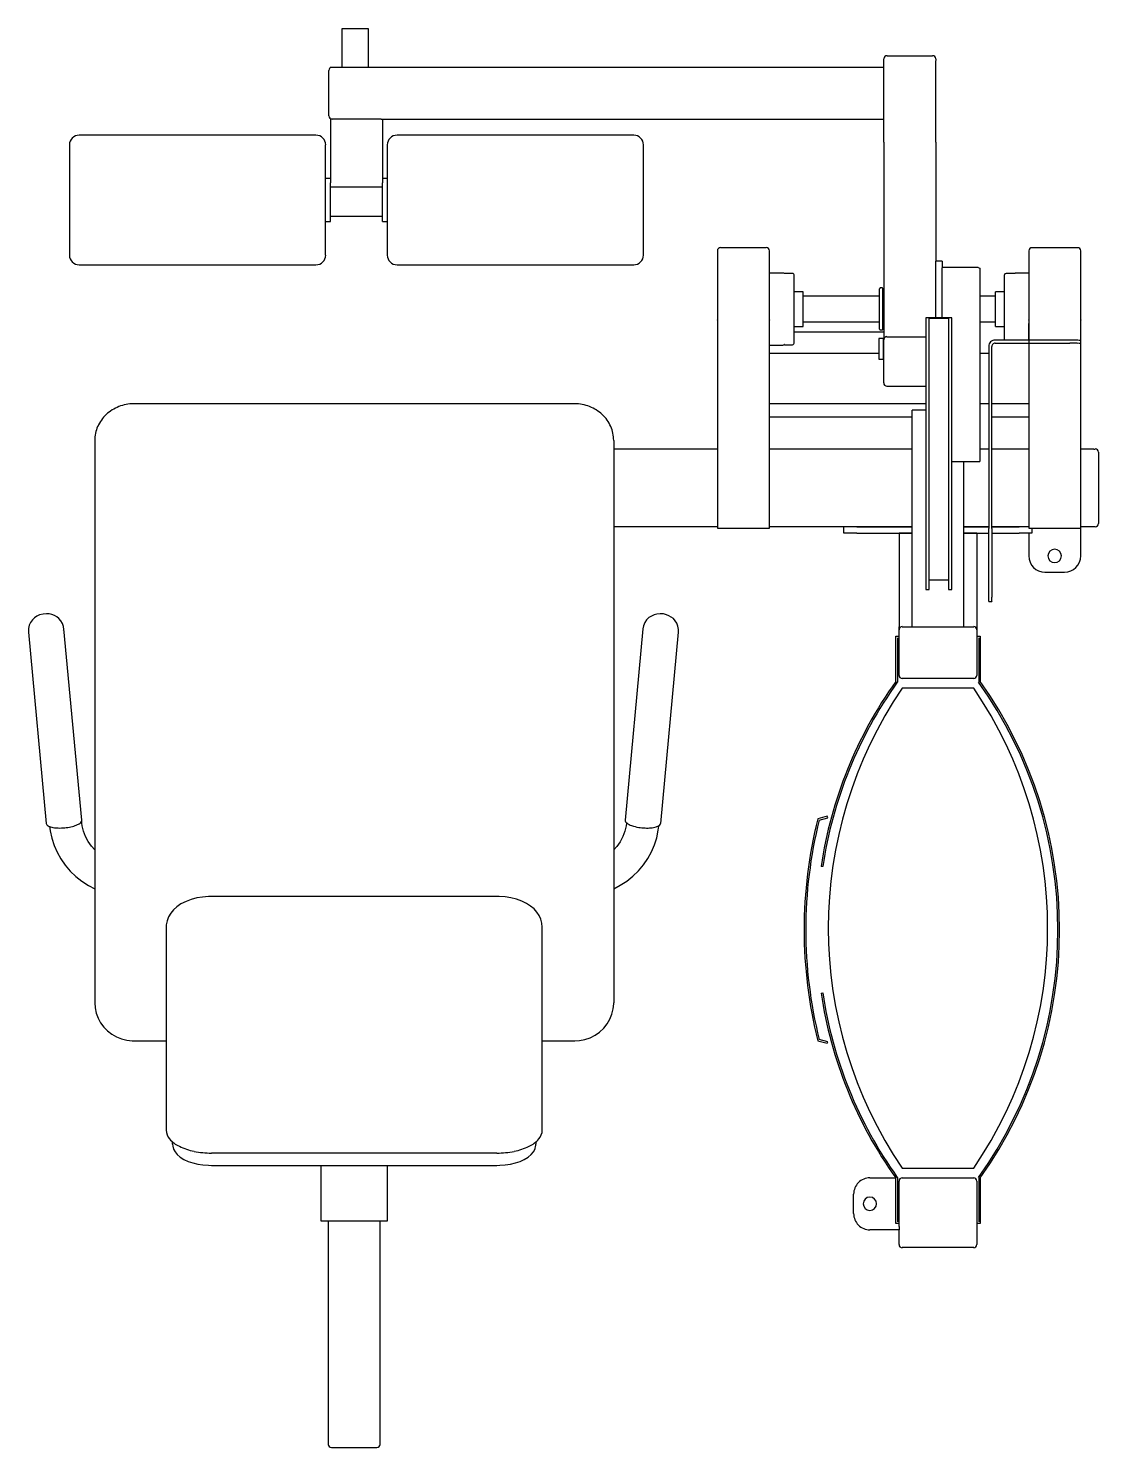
# Model space of a CAD drawing. Header units: millimetres. Extents: x 29224 to 62779, y 35576 to 54938.
# Drawn here: x 34579 to 35627, y 46969 to 48359 of the extents above; entities that cross this region are included whole.
import ezdxf

# ---------------------------------------------------------------- set-up
doc = ezdxf.new("R2010")
doc.units = ezdxf.units.MM

# ---------------------------------------------------------------- blocks, each defined once
blk = doc.blocks.new('gimnasio_02')
for p, q in [((208.59, 254.39, -116.89), (208.59, 258.19, -116.89)), ((208.59, 258.19, -116.89), (211.13, 258.19, -116.89)), ((211.13, 258.19, -116.89), (211.13, 254.39, -116.89)), ((207.51, 254.38, -116.89), (212.13, 254.38, -116.89)), ((212.13, 254.38, -116.89), (261.61, 254.38, -116.89)), ((261.61, 254.38, -116.89), (261.61, 255.02, -116.89)), ((261.61, 249.3, -116.89), (261.61, 254.38, -116.89)), ((261.61, 249.3, -116.89), (261.61, 254.38, -116.89)), ((261.62, 255.03, -116.89), (261.62, 255.2, -116.89)), ((261.94, 255.51, -116.89), (266.38, 255.51, -116.89)), ((266.69, 247.04, -116.89), (266.69, 255.02, -116.89)), ((266.7, 255.2, -116.89), (266.7, 255.03, -116.89)), ((207.28, 249.63, -116.89), (207.28, 254.08, -116.89)), ((212.4, 249.3, -116.89), (207.45, 249.3, -116.89)), ((207.45, 249.3, -116.89), (207.45, 243.52, -116.89)), ((212.4, 249.3, -116.89), (261.61, 249.3, -116.89)), ((212.53, 249.3, -116.89), (212.53, 243.52, -116.89)), ((261.61, 247.04, -116.89), (261.61, 249.3, -116.89)), ((206.02, 247.74, -116.89), (182.84, 247.74, -116.89)), ((237.13, 247.74, -116.89), (213.96, 247.74, -116.89)), ((181.89, 246.78, -116.89), (181.89, 235.99, -116.89)), ((206.97, 235.99, -116.89), (206.97, 246.78, -116.89)), ((213, 246.78, -116.89), (213, 235.99, -116.89)), ((238.09, 235.99, -116.89), (238.09, 246.78, -116.89)), ((261.61, 247.04, -116.89), (261.61, 237.5, -116.89)), ((266.69, 247.04, -116.89), (266.69, 237.5, -116.89)), ((207.45, 243.5, -116.89), (206.97, 243.5, -116.89)), ((207.45, 243.52, -116.89), (207.45, 243.07, -116.89)), ((212.53, 243.52, -116.89), (212.53, 243.07, -116.89)), ((213, 243.5, -116.89), (212.53, 243.5, -116.89)), ((207.45, 242.65, -116.89), (207.45, 243.07, -116.89)), ((212.53, 242.65, -116.89), (207.45, 242.65, -116.89)), ((207.45, 239.28, -116.89), (207.45, 242.65, -116.89)), ((212.53, 242.63, -116.89), (212.53, 243.07, -116.89)), ((212.53, 239.28, -116.89), (212.53, 242.63, -116.89)), ((206.97, 239.28, -116.89), (207.45, 239.28, -116.89)), ((207.45, 239.8, -116.89), (212.53, 239.8, -116.89)), ((212.53, 239.28, -116.89), (213, 239.28, -116.89)), ((245.33, 236.4, -116.89), (245.33, 229.61, -116.89)), ((250.09, 236.71, -116.89), (245.64, 236.71, -116.89)), ((250.41, 209.25, -116.89), (250.41, 236.4, -116.89)), ((261.61, 237.5, -116.89), (261.61, 227.99, -116.89)), ((266.69, 237.5, -116.89), (266.69, 235.41, -116.89)), ((275.81, 236.4, -116.89), (275.81, 229.65, -116.89)), ((280.57, 236.71, -116.89), (276.12, 236.71, -116.89)), ((280.89, 229.65, -116.89), (280.89, 236.4, -116.89)), ((182.84, 235.04, -116.89), (206.02, 235.04, -116.89)), ((213.96, 235.04, -116.89), (237.13, 235.04, -116.89)), ((267.33, 235.41, -116.89), (266.69, 235.41, -116.89)), ((266.69, 234.73, -116.89), (266.69, 235.41, -116.89)), ((267.33, 235.41, -116.89), (267.33, 234.73, -116.89)), ((251.73, 234.23, -116.89), (250.42, 234.23, -116.89)), ((252.68, 234.2, -116.89), (251.9, 234.2, -116.89)), ((252.83, 227.37, -116.89), (252.83, 234.05, -116.89)), ((266.69, 229.84, -116.89), (266.69, 234.73, -116.89)), ((267.33, 234.75, -116.89), (267.36, 234.76, -116.89)), ((267.33, 229.84, -116.89), (267.33, 234.73, -116.89)), ((270.85, 234.76, -116.89), (267.36, 234.76, -116.89)), ((270.85, 234.76, -116.89), (271.01, 234.7, -116.89)), ((271.01, 234.7, -116.89), (271.01, 230.89, -116.89)), ((273.43, 233, -116.89), (273.43, 234.05, -116.89)), ((274.45, 234.2, -116.89), (273.58, 234.2, -116.89)), ((275.81, 234.23, -116.89), (274.52, 234.23, -116.89)), ((253.72, 232.4, -116.89), (252.83, 232.4, -116.89)), ((253.72, 229.01, -116.89), (253.72, 232.4, -116.89)), ((261.2, 228.98, -116.89), (261.2, 232.7, -116.89)), ((261.44, 232.78, -116.89), (261.28, 232.78, -116.89)), ((261.52, 228.98, -116.89), (261.52, 232.7, -116.89)), ((273.41, 232.4, -116.89), (272.54, 232.4, -116.89)), ((272.54, 229.02, -116.89), (272.54, 232.4, -116.89)), ((273.43, 230.94, -116.89), (273.43, 233, -116.89)), ((261.2, 231.98, -116.89), (253.72, 231.98, -116.89)), ((272.54, 231.98, -116.89), (271.01, 231.98, -116.89)), ((271.01, 230.89, -116.89), (271.01, 215.77, -116.89)), ((273.43, 227.67, -116.89), (273.43, 230.94, -116.89)), ((245.33, 229.61, -116.89), (245.33, 229.65, -116.89)), ((245.33, 229.61, -116.89), (245.33, 209.25, -116.89)), ((250.41, 229.65, -116.89), (250.41, 229.61, -116.89)), ((253.72, 229.44, -116.89), (261.2, 229.44, -116.89)), ((265.74, 229.84, -116.89), (265.74, 229.34, -116.89)), ((268.28, 229.84, -116.89), (265.74, 229.84, -116.89)), ((265.74, 229.34, -116.89), (265.74, 203.24, -116.89)), ((266.06, 203.24, -116.89), (266.06, 229.8, -116.89)), ((266.06, 229.8, -116.89), (267.96, 229.8, -116.89)), ((267.33, 229.84, -116.89), (266.69, 229.84, -116.89)), ((267.96, 229.8, -116.89), (267.96, 203.24, -116.89)), ((268.28, 203.24, -116.89), (268.28, 229.84, -116.89)), ((271.01, 229.44, -116.89), (272.54, 229.44, -116.89)), ((275.81, 229.65, -116.89), (275.81, 209.25, -116.89)), ((275.81, 229.61, -116.89), (275.81, 229.65, -116.89)), ((280.89, 209.25, -116.89), (280.89, 229.65, -116.89)), ((280.89, 229.65, -116.89), (280.89, 229.61, -116.89)), ((252.83, 229.01, -116.89), (253.72, 229.01, -116.89)), ((252.83, 228.48, -116.89), (261.61, 228.48, -116.89)), ((261.2, 228.74, -116.89), (261.2, 228.98, -116.89)), ((261.28, 228.66, -116.89), (261.44, 228.66, -116.89)), ((261.52, 228.74, -116.89), (261.52, 228.98, -116.89)), ((261.61, 227.99, -116.89), (261.61, 227.77, -116.89)), ((261.92, 228, -116.89), (265.74, 228, -116.89)), ((272.54, 229.01, -116.89), (272.54, 229.02, -116.89)), ((272.54, 229.01, -116.89), (273.43, 229.01, -116.89)), ((275.81, 227.67, -116.89), (275.81, 229.3, -116.89)), ((280.89, 227.62, -116.89), (280.89, 229.3, -116.89)), ((250.42, 227.18, -116.89), (251.73, 227.18, -116.89)), ((251.73, 227.18, -116.89), (251.74, 227.18, -116.89)), ((251.74, 227.18, -116.89), (251.81, 227.2, -116.89)), ((251.87, 227.23, -116.89), (251.81, 227.2, -116.89)), ((251.81, 227.2, -116.89), (251.87, 227.23, -116.89)), ((251.89, 227.22, -116.89), (251.87, 227.23, -116.89)), ((251.87, 227.23, -116.89), (251.88, 227.23, -116.89)), ((251.88, 227.23, -116.89), (251.89, 227.22, -116.89)), ((251.9, 227.21, -116.89), (252.68, 227.21, -116.89)), ((261.11, 227.82, -116.89), (261.11, 225.8, -116.89)), ((261.58, 227.82, -116.89), (261.11, 227.82, -116.89)), ((261.58, 227.71, -116.89), (261.58, 227.82, -116.89)), ((261.58, 226.7, -116.89), (261.58, 227.71, -116.89)), ((261.58, 225.8, -116.89), (261.58, 226.7, -116.89)), ((261.61, 227.65, -116.89), (261.61, 227.7, -116.89)), ((261.61, 223.47, -116.89), (261.61, 227.65, -116.89)), ((271.89, 227.05, -116.89), (271.89, 209.23, -116.89)), ((272.2, 209.23, -116.89), (272.2, 227.05, -116.89)), ((279.83, 227.67, -116.89), (272.52, 227.67, -116.89)), ((272.52, 227.37, -116.89), (279.83, 227.37, -116.89)), ((261.11, 226.35, -116.89), (250.41, 226.35, -116.89)), ((261.11, 225.8, -116.89), (261.58, 225.8, -116.89)), ((271.89, 226.35, -116.89), (271.01, 226.35, -116.89)), ((261.92, 223.15, -116.89), (265.74, 223.15, -116.89)), ((231.36, 221.42, -116.89), (188.18, 221.42, -116.89)), ((265.74, 221.44, -116.89), (250.41, 221.44, -116.89)), ((271.89, 221.44, -116.89), (271.01, 221.44, -116.89)), ((275.81, 221.44, -116.89), (272.2, 221.44, -116.89)), ((264.38, 220.13, -116.89), (250.41, 220.13, -116.89)), ((264.38, 199.6, -116.89), (264.38, 220.82, -116.89)), ((265.74, 220.82, -116.89), (264.38, 220.82, -116.89)), ((265.74, 220.82, -116.89), (264.38, 220.82, -116.89)), ((275.81, 220.13, -116.89), (272.2, 220.13, -116.89)), ((184.37, 217.84, -116.89), (184.37, 162.78, -116.89)), ((235.17, 217.84, -116.89), (235.17, 216.54, -116.89)), ((245.33, 217, -116.89), (235.17, 217, -116.89)), ((264.38, 217, -116.89), (250.41, 217, -116.89)), ((271.89, 217, -116.89), (271.01, 217, -116.89)), ((275.81, 217, -116.89), (272.2, 217, -116.89)), ((282.16, 217, -116.89), (280.89, 217, -116.89)), ((282.16, 217, -116.89), (282.32, 217, -116.89)), ((235.17, 216.54, -116.89), (235.17, 162.78, -116.89)), ((268.28, 215.77, -116.89), (271.01, 215.77, -116.89)), ((269.46, 199.6, -116.89), (269.46, 215.77, -116.89)), ((282.64, 216.69, -116.89), (282.64, 209.7, -116.89)), ((245.33, 209.38, -116.89), (235.17, 209.38, -116.89)), ((245.33, 209.25, -116.89), (250.41, 209.25, -116.89)), ((258.98, 209.38, -116.89), (250.41, 209.38, -116.89)), ((257.71, 208.75, -116.89), (257.71, 209.38, -116.89)), ((258.98, 208.75, -116.89), (257.71, 208.75, -116.89)), ((264.38, 209.38, -116.89), (258.98, 209.38, -116.89)), ((258.98, 209.38, -116.89), (264.38, 209.38, -116.89)), ((258.98, 208.75, -116.89), (263.11, 208.75, -116.89)), ((263.11, 208.75, -116.89), (263.11, 199.6, -116.89)), ((264.38, 208.75, -116.89), (263.11, 208.75, -116.89)), ((263.11, 208.75, -116.89), (264.38, 208.75, -116.89)), ((271.89, 209.38, -116.89), (269.46, 209.38, -116.89)), ((269.46, 209.38, -116.89), (271.89, 209.38, -116.89)), ((270.73, 208.75, -116.89), (269.46, 208.75, -116.89)), ((269.46, 208.75, -116.89), (270.73, 208.75, -116.89)), ((270.73, 208.75, -116.89), (270.73, 199.6, -116.89)), ((270.73, 208.75, -116.89), (271.89, 208.75, -116.89)), ((271.89, 208.03, -116.89), (271.89, 209.23, -116.89)), ((274.85, 209.38, -116.89), (272.2, 209.38, -116.89)), ((272.2, 209.38, -116.89), (274.85, 209.38, -116.89)), ((272.2, 209.23, -116.89), (272.2, 208.03, -116.89)), ((272.2, 208.75, -116.89), (274.85, 208.75, -116.89)), ((275.81, 209.38, -116.89), (274.85, 209.38, -116.89)), ((276.12, 208.75, -116.89), (274.85, 208.75, -116.89)), ((275.81, 209.25, -116.89), (280.89, 209.25, -116.89)), ((275.81, 208.75, -116.89), (275.81, 206.53, -116.89)), ((275.81, 208.74, -116.89), (275.81, 208.75, -116.89)), ((276.12, 209.25, -116.89), (276.12, 208.75, -116.89)), ((282.16, 209.38, -116.89), (280.89, 209.38, -116.89)), ((280.89, 206.53, -116.89), (280.89, 209.25, -116.89)), ((282.32, 209.38, -116.89), (282.16, 209.38, -116.89)), ((271.89, 202.49, -116.89), (271.89, 208.03, -116.89)), ((272.2, 208.03, -116.89), (272.2, 202.49, -116.89)), ((277.39, 204.94, -116.89), (279.3, 204.94, -116.89)), ((265.74, 203.24, -116.89), (266.06, 203.24, -116.89)), ((266.06, 204.19, -116.89), (267.96, 204.19, -116.89)), ((267.96, 203.24, -116.89), (268.28, 203.24, -116.89)), ((271.89, 202.09, -116.89), (271.89, 202.49, -116.89)), ((271.89, 202.07, -116.89), (271.89, 202.09, -116.89)), ((271.89, 202.07, -116.89), (272.2, 202.07, -116.89)), ((272.2, 202.09, -116.89), (272.2, 202.49, -116.89)), ((272.2, 202.09, -116.89), (272.2, 202.07, -116.89)), ((178.26, 200.28, -116.89), (178.08, 200.03, -116.89)), ((178.48, 200.48, -116.89), (178.26, 200.28, -116.89)), ((178.71, 200.64, -116.89), (178.48, 200.48, -116.89)), ((178.97, 200.75, -116.89), (178.71, 200.64, -116.89)), ((179.3, 200.84, -116.89), (178.97, 200.75, -116.89)), ((179.63, 200.87, -116.89), (179.3, 200.84, -116.89)), ((179.91, 200.85, -116.89), (179.63, 200.87, -116.89)), ((180.17, 200.8, -116.89), (179.91, 200.85, -116.89)), ((180.41, 200.71, -116.89), (180.17, 200.8, -116.89)), ((180.64, 200.58, -116.89), (180.41, 200.71, -116.89)), ((180.85, 200.41, -116.89), (180.64, 200.58, -116.89)), ((181.04, 200.19, -116.89), (180.85, 200.41, -116.89)), ((181.2, 199.93, -116.89), (181.04, 200.19, -116.89)), ((238.39, 200.27, -116.89), (238.21, 200, -116.89)), ((238.61, 200.49, -116.89), (238.39, 200.27, -116.89)), ((238.86, 200.65, -116.89), (238.61, 200.49, -116.89)), ((239.12, 200.77, -116.89), (238.86, 200.65, -116.89)), ((239.38, 200.84, -116.89), (239.12, 200.77, -116.89)), ((239.72, 200.87, -116.89), (239.38, 200.84, -116.89)), ((240.06, 200.85, -116.89), (239.72, 200.87, -116.89)), ((240.34, 200.78, -116.89), (240.06, 200.85, -116.89)), ((240.58, 200.68, -116.89), (240.34, 200.78, -116.89)), ((240.8, 200.55, -116.89), (240.58, 200.68, -116.89)), ((241.01, 200.39, -116.89), (240.8, 200.55, -116.89)), ((241.19, 200.19, -116.89), (241.01, 200.39, -116.89)), ((241.34, 199.94, -116.89), (241.19, 200.19, -116.89)), ((177.88, 199.42, -116.89), (177.87, 199.09, -116.89)), ((177.87, 199.09, -116.89), (177.87, 199.06, -116.89)), ((177.87, 199.07, -116.89), (179.61, 180.34, -116.89)), ((177.95, 199.74, -116.89), (177.88, 199.42, -116.89)), ((178.08, 200.03, -116.89), (177.95, 199.74, -116.89)), ((181.31, 199.61, -116.89), (181.2, 199.93, -116.89)), ((181.32, 199.57, -116.89), (181.31, 199.61, -116.89)), ((181.35, 199.39, -116.89), (181.32, 199.57, -116.89)), ((183.09, 180.67, -116.89), (181.35, 199.39, -116.89)), ((238.03, 199.39, -116.89), (236.29, 180.67, -116.89)), ((238.09, 199.7, -116.89), (238.03, 199.39, -116.89)), ((238.21, 200, -116.89), (238.09, 199.7, -116.89)), ((239.77, 180.34, -116.89), (241.51, 199.07, -116.89)), ((241.45, 199.66, -116.89), (241.34, 199.94, -116.89)), ((241.51, 199.33, -116.89), (241.45, 199.66, -116.89)), ((241.51, 199.07, -116.89), (241.51, 199.33, -116.89)), ((263.11, 199.29, -116.89), (263.11, 199.6, -116.89)), ((263.11, 194.84, -116.89), (263.11, 199.29, -116.89)), ((263.42, 199.6, -116.89), (270.41, 199.6, -116.89)), ((270.73, 199.6, -116.89), (270.73, 199.29, -116.89)), ((270.73, 199.29, -116.89), (270.73, 194.84, -116.89)), ((262.78, 198.67, -116.89), (263.11, 198.67, -116.89)), ((262.78, 194.23, -116.89), (262.78, 198.67, -116.89)), ((262.94, 198.51, -116.89), (262.94, 194.18, -116.89)), ((270.73, 198.67, -116.89), (271.06, 198.67, -116.89)), ((270.9, 198.51, -116.89), (270.9, 194.18, -116.89)), ((271.06, 198.67, -116.89), (271.06, 194.23, -116.89)), ((270.41, 194.52, -116.89), (263.42, 194.52, -116.89)), ((270.41, 193.57, -116.89), (263.42, 193.57, -116.89)), ((256.08, 181.05, -116.89), (255.16, 180.8, -116.89)), ((255.29, 180.67, -116.89), (256.12, 180.9, -116.89)), ((256.12, 180.9, -116.89), (256.08, 181.05, -116.89)), ((179.95, 180.06, -116.89), (180.01, 179.62, -116.89)), ((180.01, 179.62, -116.89), (180.16, 178.9, -116.89)), ((183.11, 180.35, -116.89), (183.09, 180.62, -116.89)), ((183.14, 180.11, -116.89), (183.11, 180.35, -116.89)), ((183.27, 179.57, -116.89), (183.14, 180.11, -116.89)), ((183.46, 179.05, -116.89), (183.27, 179.57, -116.89)), ((236.27, 179.57, -116.89), (236.07, 179.05, -116.89)), ((236.39, 180.11, -116.89), (236.27, 179.57, -116.89)), ((236.42, 180.35, -116.89), (236.39, 180.11, -116.89)), ((239.39, 178.94, -116.89), (239.53, 179.67, -116.89)), ((239.53, 179.67, -116.89), (239.58, 180.06, -116.89)), ((180.16, 178.9, -116.89), (180.38, 178.19, -116.89)), ((180.38, 178.19, -116.89), (180.67, 177.51, -116.89)), ((183.72, 178.56, -116.89), (183.46, 179.05, -116.89)), ((184.04, 178.11, -116.89), (183.72, 178.56, -116.89)), ((184.36, 177.75, -116.89), (184.04, 178.11, -116.89)), ((235.48, 178.09, -116.89), (235.17, 177.76, -116.89)), ((235.81, 178.55, -116.89), (235.48, 178.09, -116.89)), ((236.07, 179.05, -116.89), (235.81, 178.55, -116.89)), ((238.87, 177.55, -116.89), (239.17, 178.23, -116.89)), ((239.17, 178.23, -116.89), (239.39, 178.94, -116.89)), ((180.67, 177.51, -116.89), (181.04, 176.86, -116.89)), ((181.04, 176.86, -116.89), (181.46, 176.25, -116.89)), ((238.08, 176.27, -116.89), (238.51, 176.89, -116.89)), ((238.51, 176.89, -116.89), (238.87, 177.55, -116.89)), ((181.46, 176.25, -116.89), (181.95, 175.68, -116.89)), ((181.95, 175.68, -116.89), (182.5, 175.15, -116.89)), ((182.5, 175.15, -116.89), (183.1, 174.68, -116.89)), ((236.45, 174.69, -116.89), (237.05, 175.17, -116.89)), ((237.05, 175.17, -116.89), (237.6, 175.69, -116.89)), ((237.6, 175.69, -116.89), (238.08, 176.27, -116.89)), ((255.63, 176.11, -116.89), (255.47, 176.13, -116.89)), ((183.1, 174.68, -116.89), (183.74, 174.27, -116.89)), ((183.74, 174.27, -116.89), (184.37, 173.94, -116.89)), ((235.17, 173.94, -116.89), (235.81, 174.28, -116.89)), ((235.81, 174.28, -116.89), (236.45, 174.69, -116.89)), ((192.8, 172.45, -116.89), (192.4, 172.18, -116.89)), ((193.3, 172.7, -116.89), (192.8, 172.45, -116.89)), ((193.82, 172.9, -116.89), (193.3, 172.7, -116.89)), ((194.36, 173.04, -116.89), (193.82, 172.9, -116.89)), ((194.92, 173.13, -116.89), (194.36, 173.04, -116.89)), ((195.49, 173.18, -116.89), (194.92, 173.13, -116.89)), ((195.8, 173.18, -116.89), (195.49, 173.18, -116.89)), ((223.74, 173.18, -116.89), (195.8, 173.18, -116.89)), ((223.97, 173.18, -116.89), (223.74, 173.18, -116.89)), ((224.54, 173.14, -116.89), (223.97, 173.18, -116.89)), ((225.11, 173.05, -116.89), (224.54, 173.14, -116.89)), ((225.65, 172.92, -116.89), (225.11, 173.05, -116.89)), ((226.16, 172.73, -116.89), (225.65, 172.92, -116.89)), ((226.63, 172.51, -116.89), (226.16, 172.73, -116.89)), ((227.03, 172.25, -116.89), (226.63, 172.51, -116.89)), ((191.59, 171.19, -116.89), (191.44, 170.81, -116.89)), ((191.8, 171.54, -116.89), (191.59, 171.19, -116.89)), ((192.07, 171.87, -116.89), (191.8, 171.54, -116.89)), ((192.4, 172.18, -116.89), (192.07, 171.87, -116.89)), ((227.37, 171.97, -116.89), (227.03, 172.25, -116.89)), ((227.65, 171.66, -116.89), (227.37, 171.97, -116.89)), ((227.88, 171.32, -116.89), (227.65, 171.66, -116.89)), ((228.05, 170.95, -116.89), (227.88, 171.32, -116.89)), ((228.15, 170.56, -116.89), (228.05, 170.95, -116.89)), ((191.37, 170.42, -116.89), (191.35, 170.17, -116.89)), ((191.35, 170.17, -116.89), (191.35, 150.29, -116.89)), ((191.44, 170.81, -116.89), (191.37, 170.42, -116.89)), ((228.18, 170.17, -116.89), (228.15, 170.56, -116.89)), ((228.18, 150.29, -116.89), (228.18, 170.17, -116.89)), ((184.37, 162.78, -116.89), (184.4, 162.29, -116.89)), ((235.12, 162.18, -116.89), (235.17, 162.67, -116.89)), ((235.17, 162.67, -116.89), (235.17, 162.78, -116.89)), ((255.47, 163.73, -116.89), (255.63, 163.75, -116.89)), ((184.4, 162.29, -116.89), (184.51, 161.77, -116.89)), ((184.51, 161.77, -116.89), (184.69, 161.28, -116.89)), ((184.69, 161.28, -116.89), (184.94, 160.82, -116.89)), ((234.79, 161.17, -116.89), (234.99, 161.66, -116.89)), ((234.99, 161.66, -116.89), (235.12, 162.18, -116.89)), ((184.94, 160.82, -116.89), (185.25, 160.4, -116.89)), ((185.25, 160.4, -116.89), (185.61, 160.02, -116.89)), ((185.61, 160.02, -116.89), (186.03, 159.7, -116.89)), ((233.35, 159.6, -116.89), (233.79, 159.91, -116.89)), ((233.79, 159.91, -116.89), (234.19, 160.28, -116.89)), ((234.19, 160.28, -116.89), (234.52, 160.7, -116.89)), ((234.52, 160.7, -116.89), (234.79, 161.17, -116.89)), ((186.03, 159.7, -116.89), (186.49, 159.43, -116.89)), ((186.49, 159.43, -116.89), (186.99, 159.24, -116.89)), ((186.99, 159.24, -116.89), (187.51, 159.11, -116.89)), ((187.51, 159.11, -116.89), (188.04, 159.05, -116.89)), ((188.04, 159.05, -116.89), (188.18, 159.05, -116.89)), ((188.18, 159.05, -116.89), (191.35, 159.05, -116.89)), ((228.18, 159.05, -116.89), (231.36, 159.05, -116.89)), ((231.36, 159.05, -116.89), (231.82, 159.08, -116.89)), ((231.82, 159.08, -116.89), (232.35, 159.18, -116.89)), ((232.35, 159.18, -116.89), (232.87, 159.35, -116.89)), ((232.87, 159.35, -116.89), (233.35, 159.6, -116.89)), ((255.16, 159.05, -116.89), (256.08, 158.81, -116.89)), ((256.12, 158.96, -116.89), (255.29, 159.19, -116.89)), ((256.08, 158.81, -116.89), (256.12, 158.96, -116.89)), ((191.99, 148.92, -116.89), (191.99, 149.15, -116.89)), ((191.99, 148.92, -116.89), (192, 148.73, -116.89)), ((192, 148.73, -116.89), (192.08, 148.44, -116.89)), ((227.47, 148.49, -116.89), (227.53, 148.74, -116.89)), ((227.53, 148.74, -116.89), (227.54, 148.8, -116.89)), ((227.54, 148.8, -116.89), (227.55, 148.92, -116.89)), ((227.55, 149.15, -116.89), (227.55, 148.92, -116.89)), ((192.08, 148.44, -116.89), (192.23, 148.17, -116.89)), ((192.23, 148.17, -116.89), (192.45, 147.91, -116.89)), ((192.45, 147.91, -116.89), (192.74, 147.66, -116.89)), ((192.74, 147.66, -116.89), (193.1, 147.44, -116.89)), ((193.1, 147.44, -116.89), (193.5, 147.25, -116.89)), ((195.8, 148.07, -116.89), (223.74, 148.07, -116.89)), ((226, 147.24, -116.89), (226.41, 147.43, -116.89)), ((226.41, 147.43, -116.89), (226.78, 147.65, -116.89)), ((226.78, 147.65, -116.89), (227.08, 147.91, -116.89)), ((227.08, 147.91, -116.89), (227.31, 148.19, -116.89)), ((227.31, 148.19, -116.89), (227.47, 148.49, -116.89)), ((193.5, 147.25, -116.89), (193.96, 147.1, -116.89)), ((193.96, 147.1, -116.89), (194.45, 146.98, -116.89)), ((194.45, 146.98, -116.89), (194.96, 146.9, -116.89)), ((194.96, 146.9, -116.89), (195.49, 146.86, -116.89)), ((195.49, 146.86, -116.89), (195.8, 146.85, -116.89)), ((195.8, 146.85, -116.89), (223.74, 146.85, -116.89)), ((206.51, 146.85, -116.89), (206.51, 141.41, -116.89)), ((213.02, 141.41, -116.89), (213.02, 146.85, -116.89)), ((223.74, 146.85, -116.89), (224.02, 146.86, -116.89)), ((224.02, 146.86, -116.89), (224.55, 146.9, -116.89)), ((224.55, 146.9, -116.89), (225.06, 146.98, -116.89)), ((225.06, 146.98, -116.89), (225.55, 147.09, -116.89)), ((225.55, 147.09, -116.89), (226, 147.24, -116.89)), ((263.42, 146.58, -116.89), (270.41, 146.58, -116.89)), ((260.25, 145.63, -116.89), (262.78, 145.63, -116.89)), ((262.78, 141.18, -116.89), (262.78, 145.63, -116.89)), ((262.94, 145.68, -116.89), (262.94, 141.34, -116.89)), ((263.11, 140.87, -116.89), (263.11, 145.31, -116.89)), ((263.42, 145.63, -116.89), (270.41, 145.63, -116.89)), ((270.73, 145.31, -116.89), (270.73, 139.11, -116.89)), ((270.9, 145.68, -116.89), (270.9, 141.34, -116.89)), ((271.06, 145.63, -116.89), (271.06, 141.18, -116.89)), ((258.66, 142.14, -116.89), (258.66, 144.04, -116.89)), ((206.51, 141.41, -116.89), (213.02, 141.41, -116.89)), ((207.23, 141.41, -116.89), (207.23, 119.54, -116.89)), ((212.31, 119.54, -116.89), (212.31, 141.41, -116.89)), ((263.11, 140.55, -116.89), (260.25, 140.55, -116.89)), ((263.11, 141.18, -116.89), (262.78, 141.18, -116.89)), ((263.11, 140.87, -116.89), (263.11, 140.55, -116.89)), ((263.11, 139.11, -116.89), (263.11, 140.55, -116.89)), ((271.06, 141.18, -116.89), (270.73, 141.18, -116.89)), ((270.41, 138.8, -116.89), (263.42, 138.8, -116.89)), ((207.54, 119.22, -116.89), (211.99, 119.22, -116.89))]:
    blk.add_line(p, q)
for centre, radius, start, end in [((207.6, 254.08, -116.89), 0.317, 105.785, 180.0356), ((261.94, 255.2, -116.89), 0.318, 90.0061, 179.9935), ((266.38, 255.2, -116.89), 0.318, 0.0065, 89.9939), ((207.6, 249.63, -116.89), 0.317, 179.9744, 269.9903), ((182.84, 246.78, -116.89), 0.953, 90.0018, 179.9982), ((206.02, 246.78, -116.89), 0.953, 0.0018, 89.9982), ((213.96, 246.78, -116.89), 0.953, 90.0018, 179.9982), ((237.13, 246.78, -116.89), 0.953, 0.0018, 89.9982), ((245.64, 236.4, -116.89), 0.318, 90.0409, 179.9575), ((250.09, 236.4, -116.89), 0.318, 0.0425, 89.9591), ((276.12, 236.4, -116.89), 0.317, 89.9989, 179.9972), ((280.57, 236.4, -116.89), 0.317, 0.0028, 90.0011), ((182.84, 235.99, -116.89), 0.952, 179.9965, 269.9971), ((206.02, 235.99, -116.89), 0.952, 270.0029, 0.0035), ((213.96, 235.99, -116.89), 0.952, 179.9965, 269.9971), ((237.13, 235.99, -116.89), 0.952, 270.0029, 0.0035), ((251.75, 233.88, -116.89), 0.35, 64.8596, 92.9371), ((252.68, 234.05, -116.89), 0.152, 359.9931, 90.0039), ((273.58, 234.05, -116.89), 0.152, 90.0069, 179.9931), ((274.53, 234.12, -116.89), 0.115, 91.4556, 134.4019), ((261.28, 232.7, -116.89), 0.0787, 89.998, 180.002), ((261.44, 232.7, -116.89), 0.0787, 359.998, 90.002), ((261.28, 228.74, -116.89), 0.0787, 179.998, 270.002), ((261.44, 228.74, -116.89), 0.0787, 269.998, 0.002), ((261.92, 227.69, -116.89), 0.315, 114.1487, 139.4443), ((261.92, 227.67, -116.89), 0.334, 89.9313, 114.2467), ((252.68, 227.37, -116.89), 0.152, 269.9961, 0.0069), ((261.9, 227.7, -116.89), 0.291, 139.4627, 166.0909), ((261.89, 227.7, -116.89), 0.281, 166.226, 179.9896), ((272.51, 227.05, -116.89), 0.618, 157.4194, 179.9966), ((272.51, 227.05, -116.89), 0.62, 134.8831, 157.4149), ((272.51, 227.05, -116.89), 0.622, 112.4153, 134.8831), ((272.51, 227.05, -116.89), 0.315, 157.4194, 179.9966), ((272.51, 227.05, -116.89), 0.316, 134.8831, 157.4149), ((272.52, 227.05, -116.89), 0.624, 89.997, 112.4198), ((272.51, 227.05, -116.89), 0.318, 112.4153, 134.8831), ((272.52, 227.05, -116.89), 0.319, 89.997, 112.4198), ((279.84, 213.87, -116.89), 13.8, 88.3274, 90.023), ((279.84, 213.57, -116.89), 13.8, 88.3274, 90.023), ((279.96, 217.85, -116.89), 9.82, 86.2646, 88.3977), ((279.96, 217.55, -116.89), 9.82, 86.2646, 88.3977), ((280.33, 223.15, -116.89), 4.51, 82.8737, 86.4846), ((280.33, 222.85, -116.89), 4.51, 82.8737, 86.4846), ((261.92, 223.47, -116.89), 0.318, 180.0026, 269.9974), ((188.1, 217.58, -116.89), 3.83, 111.1483, 133.0998), ((188.17, 217.41, -116.89), 4.02, 89.9537, 111.2213), ((231.36, 217.41, -116.89), 4.02, 68.7787, 90.0463), ((231.43, 217.58, -116.89), 3.83, 46.9002, 68.8517), ((187.93, 217.76, -116.89), 3.58, 133.0883, 156.0813), ((231.61, 217.76, -116.89), 3.58, 23.9187, 46.9117), ((187.76, 217.84, -116.89), 3.4, 156.1542, 179.9419), ((231.77, 217.84, -116.89), 3.4, 0.0581, 23.8458), ((282.32, 216.69, -116.89), 0.318, 0.0026, 89.9974), ((282.32, 209.7, -116.89), 0.318, 270.0026, 359.9974), ((278.34, 206.53, -116.89), 0.654, 0, 180), ((277.39, 206.53, -116.89), 1.59, 180.0008, 269.9985), ((278.34, 206.53, -116.89), 0.654, 180, 0), ((279.3, 206.53, -116.89), 1.59, 270.0015, 359.9992), ((181.09, 199.38, -116.89), 0.254, 324.4663, 3.1216), ((263.42, 199.29, -116.89), 0.317, 89.9928, 180.0026), ((270.41, 199.29, -116.89), 0.317, 359.9974, 90.0072), ((263.42, 194.84, -116.89), 0.317, 179.9974, 270.0072), ((270.41, 194.84, -116.89), 0.317, 269.9928, 0.0026), ((296.92, 169.93, -116.89), 41.91, 144.5624, 171.4883), ((296.92, 169.93, -116.89), 41.75, 144.4926, 171.4885), ((297.94, 170.08, -116.89), 41.76, 145.7602, 214.2398), ((235.89, 170.08, -116.89), 41.76, 325.7602, 34.2398), ((236.91, 169.93, -116.89), 41.75, 324.4921, 35.5079), ((236.91, 169.93, -116.89), 41.91, 324.562, 35.438), ((182.79, 180.66, -116.89), 0.296, 312.4623, 0.9539), ((236.63, 180.67, -116.89), 0.342, 181.325, 236.5265), ((298.44, 169.93, -116.89), 44.63, 165.897, 194.103), ((298.44, 169.93, -116.89), 44.47, 166.0179, 193.9821), ((179.94, 180.41, -116.89), 0.33, 191.4038, 245.1315), ((180.49, 181.36, -116.89), 1.43, 241.1594, 261.3751), ((180.91, 183.51, -116.89), 3.62, 259.7932, 270.5308), ((180.94, 184.89, -116.89), 5, 270.0496, 277.3417), ((181.02, 184.42, -116.89), 4.52, 277.107, 284.912), ((181.49, 182.73, -116.89), 2.77, 284.4622, 295.3359), ((182.25, 181.19, -116.89), 1.06, 293.884, 314.7407), ((182.93, 180.34, -116.89), 0.186, 0.013, 5.304), ((236.6, 180.34, -116.89), 0.186, 174.696, 179.987), ((237.4, 181.61, -116.89), 1.55, 231.9839, 251.9953), ((238.22, 183.78, -116.89), 3.87, 250.3868, 261.1555), ((238.44, 184.94, -116.89), 5.05, 260.677, 267.673), ((238.43, 184.25, -116.89), 4.36, 267.4532, 275.175), ((238.61, 182.5, -116.89), 2.6, 274.7286, 285.6666), ((239.07, 180.96, -116.89), 0.993, 284.25, 305.2144), ((239.48, 180.39, -116.89), 0.291, 303.2271, 350.6252), ((296.92, 169.93, -116.89), 41.91, 188.5117, 215.4376), ((296.92, 169.93, -116.89), 41.75, 188.5115, 215.5074), ((192.7, 150.34, -116.89), 1.35, 181.8746, 221.5136), ((226.83, 150.34, -116.89), 1.35, 318.4864, 358.1254), ((193.88, 151.37, -116.89), 2.92, 221.2946, 245.0902), ((195.22, 154.01, -116.89), 5.88, 244.094, 258.9581), ((224.31, 154.01, -116.89), 5.88, 281.0419, 295.906), ((225.65, 151.37, -116.89), 2.92, 294.9098, 318.7054), ((195.77, 156.45, -116.89), 8.39, 258.4698, 270.1706), ((223.76, 156.45, -116.89), 8.39, 269.8294, 281.5302), ((260.25, 144.04, -116.89), 1.59, 89.9994, 180.001), ((263.42, 145.31, -116.89), 0.317, 89.9857, 180.0117), ((270.41, 145.31, -116.89), 0.317, 359.9883, 90.0143), ((260.25, 143.1, -116.89), 0.654, 0, 180), ((260.25, 142.14, -116.89), 1.59, 179.999, 270.0006), ((260.25, 143.1, -116.89), 0.654, 180, 0), ((263.42, 139.11, -116.89), 0.317, 179.9883, 270.0143), ((270.41, 139.11, -116.89), 0.317, 269.9857, 0.0117), ((207.54, 119.54, -116.89), 0.317, 179.9996, 270.0043), ((211.99, 119.54, -116.89), 0.317, 269.9957, 0.0004)]:
    blk.add_arc(centre, radius, start, end)

msp = doc.modelspace()

# ---------------------------------------------------------------- block references
at = {"xscale": 10, "yscale": 10, "zscale": 10}
msp.add_blockref('gimnasio_02', (32800.1, 45777.2, 1168.9), dxfattribs=at)

doc.saveas('drawing.dxf')
